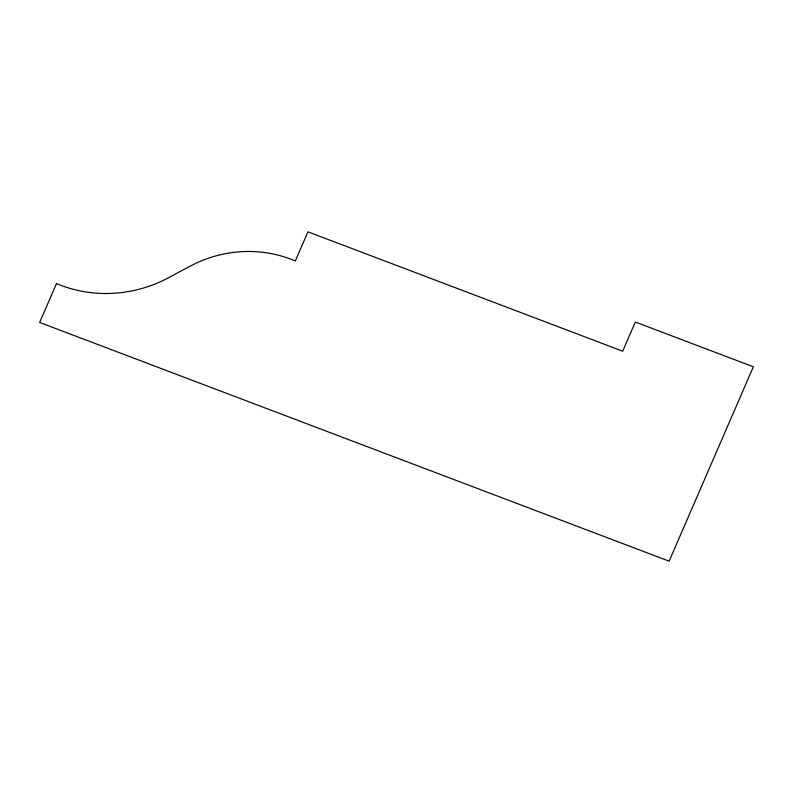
<?xml version="1.0" encoding="UTF-8"?>
<svg xmlns="http://www.w3.org/2000/svg" width="793" height="793" viewBox="0 0 793 793"><rect width="100%" height="100%" fill="white"/><g stroke="black" fill="none" stroke-linecap="round" stroke-linejoin="round"><path stroke-width="1.19" d="M56.491 283.567L39.65 322.444L669.143 561.176L753.35 366.792L635.322 322.037L622.693 351.19L307.942 231.824L295.313 260.986A119.634 114.162 -27.1 0 0 190.042 266.23L168.622 277.699A128.109 122.251 -27.1 0 1 56.491 283.567"/></g></svg>
